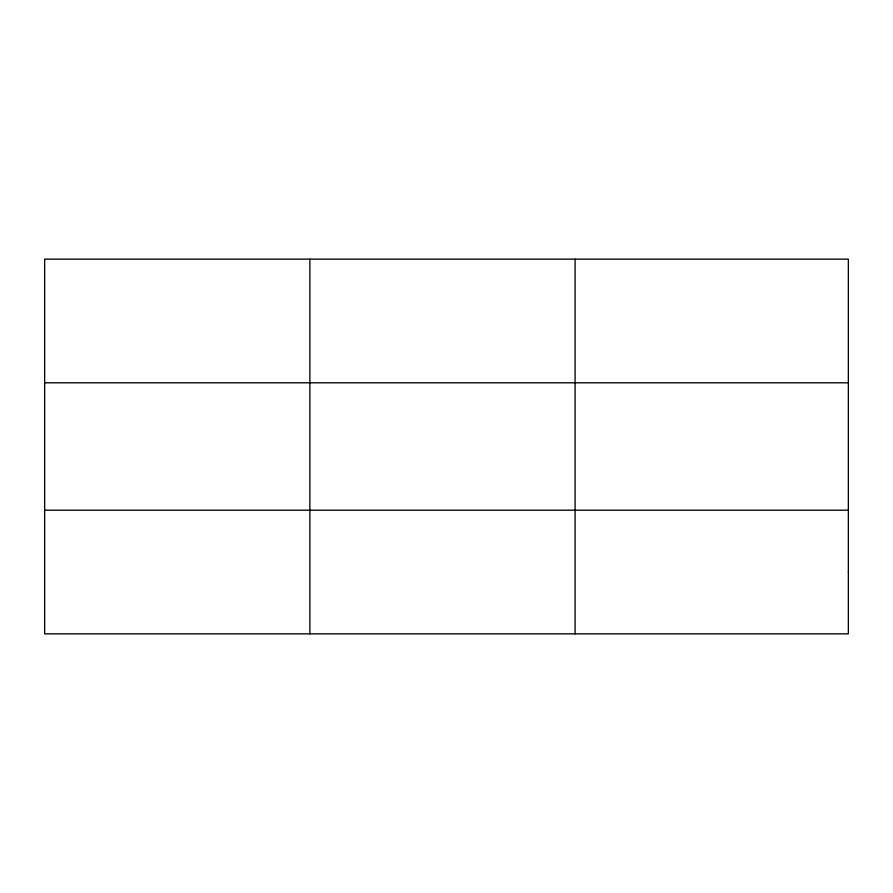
<?xml version="1.0" encoding="UTF-8"?>
<svg xmlns="http://www.w3.org/2000/svg" width="893" height="893" viewBox="0 0 893 893"><rect width="100%" height="100%" fill="white"/><g stroke="black" fill="none" stroke-linecap="round" stroke-linejoin="round"><path stroke-width="1.34" d="M309.871 633.851L309.871 259.149M575.092 633.851L575.092 259.149M44.65 382.796L848.35 382.796M44.65 510.204L848.35 510.204M848.35 572.022L848.35 633.851L44.65 633.851L44.65 259.149L848.35 259.149L848.35 572.022"/></g></svg>
